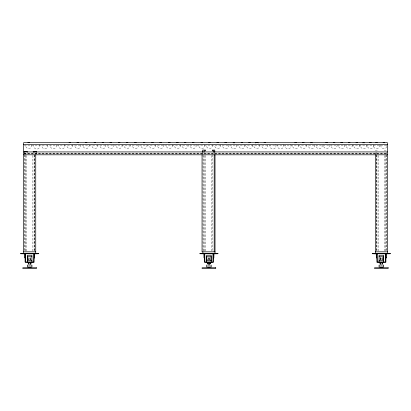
<?xml version="1.0" encoding="UTF-8"?>
<svg xmlns="http://www.w3.org/2000/svg" width="411" height="411" viewBox="0 0 411 411"><rect width="100%" height="100%" fill="white"/><g stroke="black" fill="none" stroke-linecap="round" stroke-linejoin="round"><path stroke-width="0.31" stroke-dasharray="2.06 1.54" d="M31.221 259.449C31.267 258.385 29.818 259.5 30.856 259.731M28.816 260.009L29.196 259.351L28.816 258.699M30.476 258.699L30.095 259.351L30.476 260.009M208.1 260.009L208.475 259.351L208.1 258.699M209.759 258.699L209.379 259.351L209.759 260.009M380.524 260.009L380.905 259.351L380.524 258.699M382.184 258.699L381.804 259.351L382.184 260.009M28.246 259.022L28.816 259.351L28.246 259.68M207.529 259.022L208.1 259.351L207.529 259.68M382.754 259.68L382.184 259.351L382.754 259.022M210.139 258.976L209.759 259.351L210.139 259.731M380.144 259.731C381.182 259.5 379.733 258.385 379.779 259.449M24.254 145.566L386.808 145.566M375.207 150.873L378.089 150.873M384.151 150.873L386.694 150.873M33.836 152.846L35.541 152.846L35.541 154.361M23.612 153.144L386.808 153.144M24.254 153.442L386.808 153.442M24.254 153.904L386.808 153.904M28.847 258.637L31.236 258.699M208.13 258.637L209.723 258.637M379.764 258.699L382.153 258.637M386.54 154.808L386.54 251.193M386.427 152.389L386.427 153.904M386.083 154.808L386.083 251.193M385.785 155.45L385.785 251.193M384.568 155.45L384.568 251.193M382.158 257.394L382.158 260.548M382.112 257.389L382.112 258.637M380.596 257.389L380.596 258.637M380.55 257.394L380.55 260.548M378.207 155.45L378.207 251.193M376.99 155.45L376.99 251.193M376.687 154.808L376.687 251.193M376.574 152.389L376.574 153.904M376.229 154.808L376.229 251.835M375.207 152.764L375.207 154.659M214.778 153.098L214.778 154.31M212.821 154.808L212.821 251.193M211.305 155.45L211.305 251.193M209.682 257.389L209.733 260.548M208.172 257.389L208.125 260.548M205.777 155.45L205.777 251.193M204.262 155.45L204.262 251.193M203.722 155.45L203.722 251.193M202.967 154.808L202.967 251.835M202.649 153.098L202.649 154.31M36.451 153.072L36.451 154.228M34.832 154.808L34.832 251.835M34.375 154.808L34.375 251.193M34.077 155.45L34.077 251.193M32.859 155.45L32.859 251.193M30.404 257.389L30.45 260.548M28.888 257.389L28.842 260.548M26.494 155.45L26.494 251.193M25.688 152.846L25.688 154.361M25.277 155.45L25.277 251.193M24.979 154.808L24.979 251.193M24.521 154.808L24.521 251.835M24.321 153.072L24.321 154.228M322.132 145.011A3.031 3.031 0 0 1 319.203 148.828A3.031 3.031 0 0 1 316.27 145.011M105.838 144.749A3.031 3.031 0 0 1 102.909 148.566A3.031 3.031 0 0 1 99.981 144.749M113.667 144.749A3.031 3.031 0 0 1 110.739 148.566A3.031 3.031 0 0 1 107.805 144.749M122.108 144.749A3.031 3.031 0 0 1 119.18 148.566A3.031 3.031 0 0 1 116.251 144.749M298.52 144.877A3.031 3.031 0 0 1 295.591 148.695A3.031 3.031 0 0 1 292.663 144.877M290.68 144.389A3.031 3.031 0 0 1 288.45 148.916A3.031 3.031 0 0 1 285.126 145.124M283.128 144.456A3.031 3.031 0 0 1 280.898 148.977A3.031 3.031 0 0 1 277.574 145.186M275.56 144.518A3.031 3.031 0 0 1 273.33 149.039A3.031 3.031 0 0 1 270.006 145.247M259.69 144.739A3.031 3.031 0 0 1 256.762 148.556A3.031 3.031 0 0 1 253.834 144.739M252.472 144.795A3.031 3.031 0 0 1 249.544 148.612A3.031 3.031 0 0 1 246.615 144.795M244.899 144.857A3.031 3.031 0 0 1 241.971 148.674A3.031 3.031 0 0 1 239.043 144.857M228.557 144.862A3.031 3.031 0 0 1 225.629 148.679A3.031 3.031 0 0 1 222.7 144.862M220.63 144.744A3.031 3.031 0 0 1 217.702 148.556A3.031 3.031 0 0 1 214.773 144.744M212.379 144.749A3.031 3.031 0 0 1 209.451 148.566A3.031 3.031 0 0 1 206.522 144.749M130.04 144.749A3.031 3.031 0 0 1 127.112 148.566A3.031 3.031 0 0 1 124.184 144.749M306.21 144.811A3.031 3.031 0 0 1 303.282 148.628A3.031 3.031 0 0 1 300.354 144.811M386.797 146.501A3.031 3.031 0 0 1 383.083 148.643A3.031 3.031 0 0 1 380.94 144.929M386.797 144.929A3.031 3.031 0 0 1 386.9 145.715M379.425 144.877A3.031 3.031 0 0 1 376.497 148.695A3.031 3.031 0 0 1 373.568 144.877M373.363 144.877A3.031 3.031 0 0 1 370.434 148.695A3.031 3.031 0 0 1 367.506 144.877M366.514 144.98A3.031 3.031 0 0 1 363.581 148.797A3.031 3.031 0 0 1 360.653 144.98M329.478 144.759A3.031 3.031 0 0 1 326.55 148.577A3.031 3.031 0 0 1 323.621 144.759M352.135 144.877A3.031 3.031 0 0 1 349.206 148.695A3.031 3.031 0 0 1 346.278 144.877M267.756 144.857A3.031 3.031 0 0 1 264.828 148.674A3.031 3.031 0 0 1 261.899 144.857M204.719 144.749A3.031 3.031 0 0 1 201.791 148.566A3.031 3.031 0 0 1 198.862 144.749M188.068 144.749A3.031 3.031 0 0 1 185.14 148.566A3.031 3.031 0 0 1 182.212 144.749M180.326 144.749A3.031 3.031 0 0 1 177.398 148.566A3.031 3.031 0 0 1 174.47 144.749M236.823 144.985A3.031 3.031 0 0 1 233.895 148.803A3.031 3.031 0 0 1 230.961 144.985M196.134 144.749A3.031 3.031 0 0 1 193.206 148.566A3.031 3.031 0 0 1 190.278 144.749M172.291 144.749A3.031 3.031 0 0 1 169.358 148.566A3.031 3.031 0 0 1 166.429 144.749M138.363 144.749A3.031 3.031 0 0 1 135.435 148.566A3.031 3.031 0 0 1 132.506 144.749M155.409 144.749A3.031 3.031 0 0 1 152.476 148.566A3.031 3.031 0 0 1 149.547 144.749M336.979 144.877A3.031 3.031 0 0 1 334.051 148.695A3.031 3.031 0 0 1 331.122 144.877M163.516 144.749A3.031 3.031 0 0 1 160.588 148.566A3.031 3.031 0 0 1 157.66 144.749M146.994 144.749A3.031 3.031 0 0 1 144.066 148.566A3.031 3.031 0 0 1 141.137 144.749M80.72 144.749A3.031 3.031 0 0 1 77.792 148.566A3.031 3.031 0 0 1 74.864 144.749M72.768 144.749A3.031 3.031 0 0 1 69.839 148.566A3.031 3.031 0 0 1 66.906 144.749M344.557 144.877A3.031 3.031 0 0 1 341.628 148.695A3.031 3.031 0 0 1 338.7 144.877M359.717 144.877A3.031 3.031 0 0 1 356.789 148.695A3.031 3.031 0 0 1 353.861 144.877M314.41 144.929A3.031 3.031 0 0 1 311.481 148.746A3.031 3.031 0 0 1 308.553 144.929M56.266 145.011A3.031 3.031 0 0 1 53.338 148.828A3.031 3.031 0 0 1 50.409 145.011M64.455 144.425A3.031 3.031 0 0 1 62.225 148.946A3.031 3.031 0 0 1 58.901 145.155M47.81 145.062A3.031 3.031 0 0 1 44.881 148.88A3.031 3.031 0 0 1 41.953 145.062M39.42 144.574A3.031 3.031 0 0 1 37.185 149.095A3.031 3.031 0 0 1 33.861 145.304M31.606 144.78A3.031 3.031 0 0 1 28.678 148.597A3.031 3.031 0 0 1 25.749 144.78M97.803 144.749A3.031 3.031 0 0 1 94.874 148.566A3.031 3.031 0 0 1 91.946 144.749M89.064 144.749A3.031 3.031 0 0 1 86.135 148.566A3.031 3.031 0 0 1 83.207 144.749"/><path stroke-width="0.62" d="M33.866 253.351L34.195 253.726L34.082 262.336L25.477 262.444L25.097 262.064L25.097 253.726L25.477 253.351M34.195 253.726L34.575 253.351M213.098 253.351L213.473 253.726L213.473 262.064L213.098 262.444L204.493 262.336L204.38 253.726L204.76 253.351M213.473 253.726L213.854 253.351M386.283 253.351L385.903 253.726L385.898 262.115L385.523 262.444L376.918 262.336L376.805 253.726L377.185 253.351M23.612 144.348L387.45 144.348M23.612 151.926L387.45 151.926M23.612 154.808L387.45 154.808M23.612 251.835L35.742 251.835M215.025 251.835L202.058 251.835L202.058 154.808M375.32 251.835L387.45 251.835M213.473 255.606L213.663 257.918M27.373 256.762L31.919 256.762M206.656 256.762L211.203 256.762M379.081 256.762L383.627 256.762M25.097 257.897L24.717 257.897L24.609 253.839L20.55 253.726L20.55 253.351L38.742 253.351L38.742 253.726L34.683 253.839L34.575 257.897L34.195 257.882M204.38 257.897L204 257.897L203.851 253.808L199.833 253.726L199.833 253.351L218.025 253.351L218.025 253.726L213.967 253.839L213.854 257.897L213.473 257.882M376.805 257.897L376.425 257.897L376.348 253.875L372.258 253.726L372.258 253.351L390.45 253.351L390.45 253.726L386.391 253.839L386.283 257.897L385.903 257.882M27.373 260.548L31.919 260.548M206.656 260.548L211.203 260.548M379.081 260.548L383.627 260.548M28.991 263.549L28.333 263.549L28.333 262.444M30.301 263.549L30.959 263.549L30.959 262.444M208.269 263.549L207.617 263.549L207.617 262.444M209.584 263.549L210.242 263.549L210.242 262.444M380.699 263.549L380.041 263.549L380.041 262.444M382.009 263.549L382.667 263.549L382.667 262.444M28.04 265.1L27.373 265.1L27.373 266.991L31.919 266.991L31.919 265.1L31.251 265.1M207.319 265.1L206.656 265.1L206.656 266.991L211.203 266.991L211.203 265.1L210.535 265.1M379.749 265.1L379.081 265.1L379.081 266.991L383.627 266.991L383.627 265.1L382.96 265.1M28.888 267.371L30.404 267.371M208.172 267.371L209.687 267.371M380.596 267.371L382.112 267.371M385.523 253.351L385.903 253.726M376.425 253.351L376.805 253.726M204 253.351L204.38 253.726M24.717 253.351L25.097 253.726M387.45 253.351L387.45 142.684L23.612 142.684L23.612 253.351M386.093 257.322L386.093 257.918M383.627 262.064L383.627 255.241L379.081 255.241L379.081 262.064M383.478 256.834L383.478 260.476M382.564 262.444L382.554 263.549M382.112 262.444L382.112 265.1L380.596 265.1L380.596 262.444M380.309 262.444L380.293 263.549M380.144 262.444L380.154 263.549M375.32 154.808L375.32 253.351M215.025 154.808L215.025 253.351M214.778 152.491L214.778 150.072L212.353 150.072L212.353 150.832L213.869 150.832L213.869 152.347M214.188 154.808L214.188 251.835M211.203 262.064L211.203 255.241L206.656 255.241L206.656 262.064M211.049 256.834L211.049 260.476M210.139 262.444L210.139 263.549M209.975 262.444L209.975 263.549M209.687 262.444L209.687 265.1L208.172 265.1L208.172 262.444M207.879 262.444L207.879 263.549M207.719 262.444L207.73 263.549M206.805 256.834L206.805 260.476M204.015 152.347L204.015 150.832L205.531 150.832L205.531 150.072L202.649 150.072L202.649 152.491M202.895 251.835L202.895 253.351M36.451 152.491L36.451 151.33L33.27 151.33L33.27 152.342M35.742 154.808L35.742 253.351M34.385 255.565L34.385 257.918M31.919 262.064L31.919 255.241L27.373 255.241L27.373 262.064M30.846 262.444L30.856 263.549M30.707 262.444L30.691 263.549M30.404 262.444L30.404 265.1L28.888 265.1L28.888 262.444M28.6 262.444L28.6 263.549M28.436 262.444L28.446 263.549M27.522 256.834L27.522 260.476M27.203 152.342L27.203 151.33L24.321 151.33L24.321 152.491M102.123 142.607A3.031 3.031 0 0 1 103.69 142.607M109.953 142.607A3.031 3.031 0 0 1 111.52 142.607M118.399 142.607A3.031 3.031 0 0 1 119.966 142.607M294.81 142.73A3.031 3.031 0 0 1 296.377 142.73M255.246 142.9A3.031 3.031 0 0 1 258.278 142.9M248.758 142.653A3.031 3.031 0 0 1 250.33 142.653M241.185 142.709A3.031 3.031 0 0 1 242.757 142.709M224.843 142.72A3.031 3.031 0 0 1 226.415 142.72M216.916 142.596A3.031 3.031 0 0 1 218.488 142.596M208.67 142.607A3.031 3.031 0 0 1 210.237 142.607M126.326 142.607A3.031 3.031 0 0 1 127.893 142.607M302.501 142.668A3.031 3.031 0 0 1 304.068 142.668M383.083 142.787A3.031 3.031 0 0 1 384.655 142.787M375.711 142.735A3.031 3.031 0 0 1 377.283 142.735M362.8 142.838A3.031 3.031 0 0 1 364.367 142.838M369.648 142.735A3.031 3.031 0 0 1 371.215 142.735M325.764 142.617A3.031 3.031 0 0 1 327.336 142.617M348.425 142.735A3.031 3.031 0 0 1 349.992 142.735M264.042 142.715A3.031 3.031 0 0 1 265.609 142.715M201.005 142.607A3.031 3.031 0 0 1 202.577 142.607M184.354 142.607A3.031 3.031 0 0 1 185.921 142.607M176.612 142.607A3.031 3.031 0 0 1 178.184 142.607M233.109 142.843A3.031 3.031 0 0 1 234.676 142.843M192.425 142.607A3.031 3.031 0 0 1 193.992 142.607M168.577 142.607A3.031 3.031 0 0 1 170.144 142.607M134.649 142.607A3.031 3.031 0 0 1 136.221 142.607M151.695 142.607A3.031 3.031 0 0 1 153.262 142.607M333.264 142.735A3.031 3.031 0 0 1 334.831 142.735M159.802 142.607A3.031 3.031 0 0 1 161.374 142.607M143.285 142.607A3.031 3.031 0 0 1 144.852 142.607M77.006 142.607A3.031 3.031 0 0 1 78.573 142.607M69.053 142.607A3.031 3.031 0 0 1 70.62 142.607M340.842 142.735A3.031 3.031 0 0 1 342.414 142.735M356.003 142.735A3.031 3.031 0 0 1 357.575 142.735M310.695 142.787A3.031 3.031 0 0 1 312.262 142.787M27.891 142.638A3.031 3.031 0 0 1 29.458 142.638M94.093 142.607A3.031 3.031 0 0 1 95.66 142.607M85.349 142.607A3.031 3.031 0 0 1 86.921 142.607M25.482 254.06L25.59 261.956L33.702 261.956L33.666 253.808L25.857 253.726L25.482 254.06M204.76 254.06L204.868 261.956L212.985 261.956L212.949 253.808L205.14 253.726L204.76 254.06M377.19 254.06L377.298 261.956L385.41 261.956L385.374 253.808L377.565 253.726L377.19 254.06M36.466 267.751L22.826 267.751L22.826 268.506L36.466 268.506L36.466 267.751M215.749 267.751L202.104 267.751L202.104 268.506L215.749 268.506L215.749 267.751M388.174 267.751L374.534 267.751L374.534 268.506L388.174 268.506L388.174 267.751"/></g></svg>
